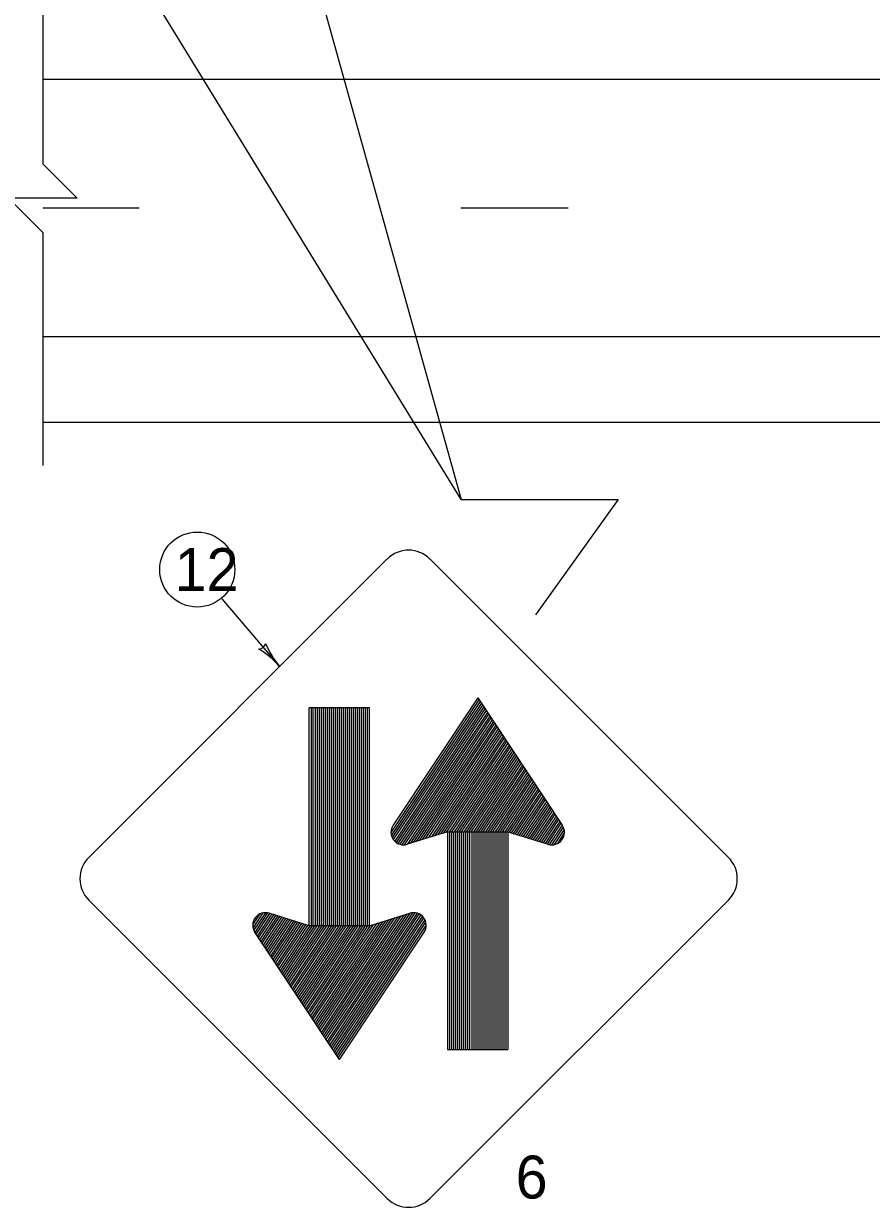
# Model space of a CAD drawing. Extents: x 1000 to 1036.3, y 1000 to 1022.
# Drawn here: x 1007.16 to 1011.11, y 1008.39 to 1013.91 of the extents above; entities that cross this region are included whole.
import ezdxf

# ---------------------------------------------------------------- set-up
doc = ezdxf.new("R2010")
doc.units = 0
doc.layers.add('Level 1', color=7, linetype='Continuous')

msp = doc.modelspace()

# ---------------------------------------------------------------- linework, layer by layer
at = {"layer": 'Level 1'}
for p, q in [((1007.7558, 1016.8738), (1009.2007, 1011.6916)), ((1009.2007, 1011.6916), (1007.5824, 1014.3308)), ((1019.4464, 1013.65), (1007.25, 1013.65)), ((1007.699, 1013.05), (1007.25, 1013.05)), ((1009.699, 1013.05), (1009.199, 1013.05)), ((1019.4464, 1012.45), (1007.25, 1012.45)), ((1035.25, 1012.05), (1007.25, 1012.05)), ((1007.4635, 1010.0212), (1008.8557, 1011.4133)), ((1010.4467, 1010.0212), (1009.0545, 1011.4133)), ((1009.2773, 1010.7655), (1008.8828, 1010.1709)), ((1009.2773, 1010.7655), (1009.6719, 1010.1709)), ((1008.4922, 1009.7021), (1008.4922, 1010.7186)), ((1008.7734, 1010.7186), (1008.4922, 1010.7186)), ((1008.5016, 1009.7021), (1008.5016, 1010.7186)), ((1008.5109, 1009.7021), (1008.5109, 1010.7186)), ((1008.5203, 1009.7021), (1008.5203, 1010.7186)), ((1008.5297, 1009.7021), (1008.5297, 1010.7186)), ((1008.5391, 1009.7021), (1008.5391, 1010.7186)), ((1008.5484, 1009.7021), (1008.5484, 1010.7186)), ((1008.5578, 1009.7021), (1008.5578, 1010.7186)), ((1008.5672, 1009.7021), (1008.5672, 1010.7186)), ((1008.5766, 1009.7021), (1008.5766, 1010.7186)), ((1008.5859, 1009.7021), (1008.5859, 1010.7186)), ((1008.5953, 1009.7021), (1008.5953, 1010.7186)), ((1008.6047, 1009.7021), (1008.6047, 1010.7186)), ((1008.6141, 1009.7021), (1008.6141, 1010.7186)), ((1008.6234, 1009.7021), (1008.6234, 1010.7186)), ((1008.6328, 1009.7021), (1008.6328, 1010.7186)), ((1008.6422, 1009.7021), (1008.6422, 1010.7186)), ((1008.6516, 1009.7021), (1008.6516, 1010.7186)), ((1008.6609, 1009.7021), (1008.6609, 1010.7186)), ((1008.6703, 1009.7021), (1008.6703, 1010.7186)), ((1008.6797, 1009.7021), (1008.6797, 1010.7186)), ((1008.6891, 1009.7021), (1008.6891, 1010.7186)), ((1008.6984, 1009.7021), (1008.6984, 1010.7186)), ((1008.7078, 1009.7021), (1008.7078, 1010.7186)), ((1008.7172, 1009.7021), (1008.7172, 1010.7186)), ((1008.7266, 1009.7021), (1008.7266, 1010.7186)), ((1008.7359, 1009.7021), (1008.7359, 1010.7186)), ((1008.7453, 1009.7021), (1008.7453, 1010.7186)), ((1008.7547, 1009.7021), (1008.7547, 1010.7186)), ((1008.7641, 1009.7021), (1008.7641, 1010.7186)), ((1008.7734, 1009.7021), (1008.7734, 1010.7186)), ((1009.283, 1010.757), (1008.8731, 1010.1393)), ((1009.2886, 1010.7485), (1008.8747, 1010.1248)), ((1009.2943, 1010.7401), (1008.8786, 1010.1137)), ((1009.2998, 1010.7316), (1008.8838, 1010.1047)), ((1009.3055, 1010.7231), (1008.8902, 1010.0972)), ((1009.3111, 1010.7146), (1008.8973, 1010.091)), ((1009.3168, 1010.7062), (1008.9053, 1010.0862)), ((1009.3223, 1010.6977), (1008.9142, 1010.0826)), ((1009.328, 1010.6892), (1008.924, 1010.0804)), ((1009.3336, 1010.6807), (1008.935, 1010.08)), ((1009.3393, 1010.6723), (1008.9477, 1010.0822)), ((1009.3448, 1010.6638), (1008.9619, 1010.0866)), ((1009.3505, 1010.6553), (1008.9761, 1010.091)), ((1009.3561, 1010.6468), (1008.9903, 1010.0955)), ((1009.3618, 1010.6383), (1009.0045, 1010.0999)), ((1009.3673, 1010.6298), (1009.0187, 1010.1043)), ((1009.373, 1010.6213), (1009.0329, 1010.1088)), ((1009.3786, 1010.6128), (1009.0471, 1010.1133)), ((1009.3843, 1010.6044), (1009.0613, 1010.1178)), ((1009.3898, 1010.5959), (1009.0755, 1010.1222)), ((1009.3955, 1010.5874), (1009.0897, 1010.1266)), ((1009.4011, 1010.579), (1009.1039, 1010.1311)), ((1009.4068, 1010.5705), (1009.1181, 1010.1355)), ((1009.4123, 1010.562), (1009.1323, 1010.1399)), ((1009.418, 1010.5535), (1009.1445, 1010.1413)), ((1009.4236, 1010.5451), (1009.1558, 1010.1413)), ((1009.4293, 1010.5366), (1009.167, 1010.1413)), ((1009.4348, 1010.5281), (1009.1783, 1010.1413)), ((1009.4405, 1010.5196), (1009.1895, 1010.1413)), ((1009.4461, 1010.5112), (1009.2008, 1010.1413)), ((1009.4518, 1010.5027), (1009.212, 1010.1413)), ((1009.4573, 1010.4942), (1009.2233, 1010.1413)), ((1009.463, 1010.4857), (1009.2345, 1010.1413)), ((1009.4686, 1010.4773), (1009.2458, 1010.1413)), ((1009.4743, 1010.4688), (1009.257, 1010.1413)), ((1009.4798, 1010.4603), (1009.2683, 1010.1413)), ((1009.4855, 1010.4518), (1009.2795, 1010.1413)), ((1009.4911, 1010.4433), (1009.2908, 1010.1413)), ((1009.4968, 1010.4348), (1009.302, 1010.1413)), ((1009.5023, 1010.4263), (1009.3133, 1010.1413)), ((1009.508, 1010.4179), (1009.3245, 1010.1413)), ((1009.5136, 1010.4094), (1009.3358, 1010.1413)), ((1009.5193, 1010.4009), (1009.347, 1010.1413)), ((1009.5248, 1010.3924), (1009.3583, 1010.1413)), ((1009.5305, 1010.384), (1009.3695, 1010.1413)), ((1009.5362, 1010.3755), (1009.3808, 1010.1413)), ((1009.5418, 1010.367), (1009.392, 1010.1413)), ((1009.5474, 1010.3585), (1009.4033, 1010.1413)), ((1009.553, 1010.3501), (1009.4145, 1010.1413)), ((1009.5587, 1010.3416), (1009.4244, 1010.1393)), ((1009.5643, 1010.3331), (1009.4338, 1010.1364)), ((1009.5699, 1010.3247), (1009.443, 1010.1335)), ((1009.5755, 1010.3162), (1009.4523, 1010.1306)), ((1009.5812, 1010.3077), (1009.4617, 1010.1277)), ((1009.5868, 1010.2992), (1009.471, 1010.1248)), ((1009.5924, 1010.2908), (1009.4803, 1010.1218)), ((1009.598, 1010.2823), (1009.4896, 1010.1189)), ((1009.6037, 1010.2738), (1009.4989, 1010.116)), ((1009.6093, 1010.2653), (1009.5083, 1010.1131)), ((1009.6149, 1010.2568), (1009.5176, 1010.1102)), ((1009.6205, 1010.2483), (1009.5269, 1010.1073)), ((1009.6262, 1010.2398), (1009.5362, 1010.1043)), ((1009.6318, 1010.2313), (1009.5455, 1010.1014)), ((1009.6374, 1010.2229), (1009.5548, 1010.0985)), ((1009.643, 1010.2144), (1009.5642, 1010.0956)), ((1009.6487, 1010.2059), (1009.5735, 1010.0927)), ((1009.6543, 1010.1974), (1009.5828, 1010.0898)), ((1009.6599, 1010.189), (1009.5921, 1010.0868)), ((1009.6655, 1010.1805), (1009.6014, 1010.0839)), ((1009.6712, 1010.172), (1009.6108, 1010.0812)), ((1009.6763, 1010.1629), (1009.6213, 1010.0799)), ((1009.1368, 1010.1413), (1008.9492, 1010.0826)), ((1009.1368, 1010.1413), (1009.1368, 1009.1248)), ((1009.1368, 1010.1413), (1009.418, 1010.1413)), ((1009.1461, 1010.1413), (1009.1461, 1009.1248)), ((1009.1555, 1010.1413), (1009.1555, 1009.1248)), ((1009.1648, 1010.1413), (1009.1648, 1009.1248)), ((1009.1743, 1010.1413), (1009.1743, 1009.1248)), ((1009.1836, 1010.1413), (1009.1836, 1009.1248)), ((1009.193, 1010.1413), (1009.193, 1009.1248)), ((1009.2023, 1010.1413), (1009.2023, 1009.1248)), ((1009.2118, 1010.1413), (1009.2118, 1009.1248)), ((1009.2211, 1010.1413), (1009.2211, 1009.1248)), ((1009.2305, 1010.1413), (1009.2305, 1009.1248)), ((1009.2398, 1010.1413), (1009.2398, 1009.1248)), ((1009.2493, 1010.1413), (1009.2493, 1009.1248)), ((1009.2586, 1010.1413), (1009.2586, 1009.1248)), ((1009.268, 1010.1413), (1009.268, 1009.1248)), ((1009.2773, 1010.1413), (1009.2773, 1009.1248)), ((1009.2868, 1010.1413), (1009.2868, 1009.1248)), ((1009.2961, 1010.1413), (1009.2961, 1009.1248)), ((1009.3055, 1010.1413), (1009.3055, 1009.1248)), ((1009.3148, 1010.1413), (1009.3148, 1009.1248)), ((1009.3243, 1010.1413), (1009.3243, 1009.1248)), ((1009.3336, 1010.1413), (1009.3336, 1009.1248)), ((1009.343, 1010.1413), (1009.343, 1009.1248)), ((1009.3523, 1010.1413), (1009.3523, 1009.1248)), ((1009.3618, 1010.1413), (1009.3618, 1009.1248)), ((1009.3711, 1010.1413), (1009.3711, 1009.1248)), ((1009.3805, 1010.1413), (1009.3805, 1009.1248)), ((1009.3898, 1010.1413), (1009.3898, 1009.1248)), ((1009.3993, 1010.1413), (1009.3993, 1009.1248)), ((1009.4086, 1010.1413), (1009.4086, 1009.1248)), ((1009.418, 1010.1413), (1009.418, 1009.1248)), ((1009.418, 1010.1413), (1009.6056, 1010.0826)), ((1009.6802, 1010.1517), (1009.6331, 1010.0808)), ((1009.6817, 1010.1369), (1009.6473, 1010.0852)), ((1008.8557, 1008.4302), (1007.4635, 1009.8223)), ((1009.0545, 1008.4302), (1010.4467, 1009.8223)), ((1008.2285, 1009.7065), (1008.2629, 1009.7583)), ((1008.23, 1009.6918), (1008.2771, 1009.7627)), ((1008.2338, 1009.6806), (1008.2889, 1009.7635)), ((1008.239, 1009.6714), (1008.2993, 1009.7623)), ((1008.2447, 1009.6629), (1008.3088, 1009.7596)), ((1008.2503, 1009.6545), (1008.3181, 1009.7567)), ((1008.2559, 1009.646), (1008.3274, 1009.7538)), ((1008.2615, 1009.6375), (1008.3367, 1009.7508)), ((1008.2672, 1009.629), (1008.346, 1009.7479)), ((1008.2728, 1009.6206), (1008.3553, 1009.745)), ((1008.2784, 1009.6121), (1008.3647, 1009.7421)), ((1008.284, 1009.6036), (1008.374, 1009.7392)), ((1008.2897, 1009.5952), (1008.3833, 1009.7363)), ((1008.2953, 1009.5867), (1008.3926, 1009.7333)), ((1008.3009, 1009.5782), (1008.4019, 1009.7304)), ((1008.4922, 1009.7021), (1008.3046, 1009.7608)), ((1008.3065, 1009.5697), (1008.4113, 1009.7275)), ((1008.3122, 1009.5613), (1008.4206, 1009.7246)), ((1008.3178, 1009.5528), (1008.4298, 1009.7217)), ((1008.3234, 1009.5443), (1008.4392, 1009.7188)), ((1008.329, 1009.5358), (1008.4485, 1009.7158)), ((1008.5147, 1009.256), (1008.8205, 1009.7168)), ((1008.5203, 1009.2475), (1008.8347, 1009.7213)), ((1008.5259, 1009.2391), (1008.8489, 1009.7258)), ((1008.5316, 1009.2306), (1008.8631, 1009.7302)), ((1008.5372, 1009.2221), (1008.8773, 1009.7347)), ((1008.5428, 1009.2136), (1008.8915, 1009.7391)), ((1008.5484, 1009.2052), (1008.9057, 1009.7435)), ((1008.5541, 1009.1967), (1008.9199, 1009.748)), ((1008.5597, 1009.1882), (1008.9341, 1009.7524)), ((1008.5653, 1009.1798), (1008.9483, 1009.7568)), ((1008.5709, 1009.1713), (1008.9625, 1009.7613)), ((1008.5766, 1009.1628), (1008.9752, 1009.7634)), ((1008.5822, 1009.1543), (1008.9862, 1009.763)), ((1008.5878, 1009.1458), (1008.996, 1009.7609)), ((1008.5934, 1009.1373), (1009.0048, 1009.7573)), ((1008.5991, 1009.1288), (1009.0128, 1009.7524)), ((1008.6047, 1009.1203), (1009.02, 1009.7463)), ((1008.6103, 1009.1119), (1009.0263, 1009.7388)), ((1008.6159, 1009.1034), (1009.0316, 1009.7298)), ((1008.6216, 1009.0949), (1009.0355, 1009.7187)), ((1008.7734, 1009.7021), (1008.961, 1009.7608)), ((1008.6328, 1009.078), (1008.2383, 1009.6725)), ((1008.3347, 1009.5273), (1008.4578, 1009.7129)), ((1008.3403, 1009.5188), (1008.4672, 1009.71)), ((1008.3459, 1009.5103), (1008.4764, 1009.7071)), ((1008.3516, 1009.5018), (1008.4858, 1009.7042)), ((1008.3572, 1009.4934), (1008.4957, 1009.7021)), ((1008.3628, 1009.4849), (1008.5069, 1009.7021)), ((1008.3684, 1009.4764), (1008.5182, 1009.7021)), ((1008.3741, 1009.468), (1008.5294, 1009.7021)), ((1008.3797, 1009.4595), (1008.5407, 1009.7021)), ((1008.3853, 1009.451), (1008.5519, 1009.7021)), ((1008.3909, 1009.4425), (1008.5632, 1009.7021)), ((1008.3966, 1009.4341), (1008.5744, 1009.7021)), ((1008.4022, 1009.4256), (1008.5857, 1009.7021)), ((1008.4078, 1009.4171), (1008.5969, 1009.7021)), ((1008.4134, 1009.4086), (1008.6082, 1009.7021)), ((1008.4191, 1009.4002), (1008.6194, 1009.7021)), ((1008.4247, 1009.3917), (1008.6307, 1009.7021)), ((1008.4303, 1009.3832), (1008.6419, 1009.7021)), ((1008.4359, 1009.3747), (1008.6532, 1009.7021)), ((1008.4416, 1009.3663), (1008.6644, 1009.7021)), ((1008.4472, 1009.3578), (1008.6757, 1009.7021)), ((1008.4528, 1009.3493), (1008.6869, 1009.7021)), ((1008.4584, 1009.3408), (1008.6982, 1009.7021)), ((1008.4641, 1009.3323), (1008.7094, 1009.7021)), ((1008.4697, 1009.3238), (1008.7207, 1009.7021)), ((1008.4753, 1009.3153), (1008.7319, 1009.7021)), ((1008.4809, 1009.3069), (1008.7432, 1009.7021)), ((1008.4866, 1009.2984), (1008.7544, 1009.7021)), ((1008.7734, 1009.7021), (1008.4922, 1009.7021)), ((1008.4922, 1009.2899), (1008.7657, 1009.7021)), ((1008.4978, 1009.2814), (1008.7778, 1009.7035)), ((1008.5034, 1009.273), (1008.7921, 1009.7079)), ((1008.5091, 1009.2645), (1008.8063, 1009.7124)), ((1008.6272, 1009.0864), (1009.0371, 1009.7043)), ((1008.6328, 1009.078), (1009.0273, 1009.6725)), ((1009.1368, 1009.1248), (1009.418, 1009.1248))]:
    msp.add_line(p, q, dxfattribs=at)
for points in [[(1007.25, 1016.95), (1007.25, 1015.9765), (1007.41, 1015.8165), (1007.09, 1015.8165), (1007.25, 1015.6565), (1007.25, 1014.6276), (1007.41, 1014.4676), (1007.09, 1014.4676), (1007.25, 1014.3076), (1007.25, 1013.2566), (1007.41, 1013.0966), (1007.09, 1013.0966), (1007.25, 1012.9366), (1007.25, 1011.85)], [(1009.2007, 1011.6916), (1009.9327, 1011.6916), (1009.5474, 1011.1522)], [(1008.0847, 1011.2277), (1008.3538, 1010.9113)]]:
    msp.add_lwpolyline(points, dxfattribs=at)
msp.add_circle((1007.9698, 1011.3642), 0.175, dxfattribs=at)
for centre, radius, start, end in [((1008.9551, 1011.3138), 0.1406, 45.0001, 134.9999), ((1008.2575, 1011.0245), 0.0312, 269.1602, 351.2769), ((1008.0562, 1010.6582), 0.3906, 40.3856, 59.0543), ((1008.6513, 1011.1644), 0.3906, 201.7327, 220.3795), ((1008.0562, 1010.6582), 0.3906, 40.3733, 40.3856), ((1008.9316, 1010.1385), 0.0586, 146.4331, 287.3894), ((1009.6231, 1010.1385), 0.0586, 251.6837, 33.5669), ((1007.563, 1009.9217), 0.1406, 134.9999, 225.0001), ((1010.3472, 1009.9217), 0.1406, 314.9999, 45.0001), ((1008.2871, 1009.7049), 0.0586, 71.6837, 213.5669), ((1008.9785, 1009.7049), 0.0586, 326.4331, 107.3894), ((1008.9551, 1008.5296), 0.1406, 225.0001, 314.9999)]:
    msp.add_arc(centre, radius, start, end, dxfattribs=at)

# ---------------------------------------------------------------- texts
for s, p in [('12', (1007.8643, 1011.2642)), ('6', (1009.4545, 1008.4302))]:
    msp.add_text(s, height=0.2, dxfattribs=at).set_placement(p)

doc.saveas('drawing.dxf')
